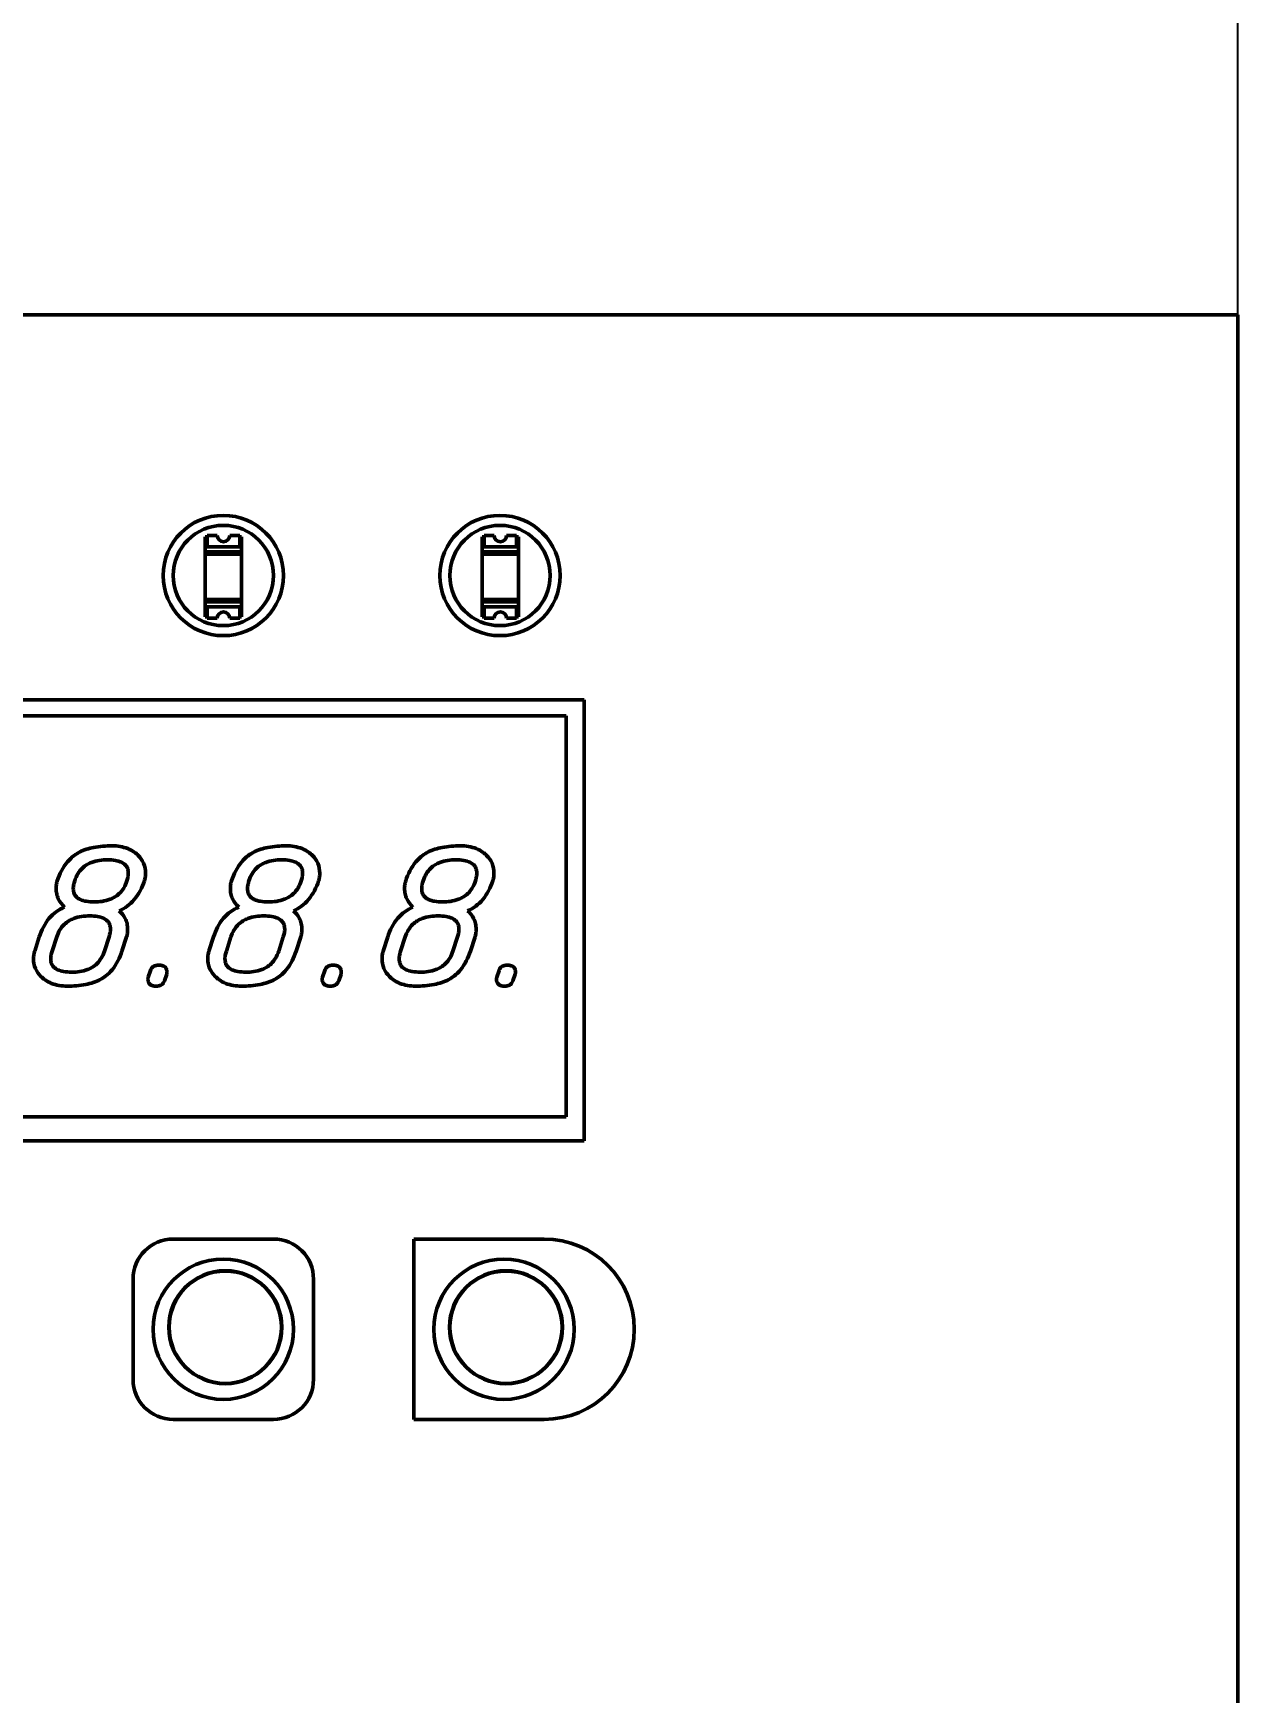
# Model space of a CAD drawing. Header units: millimetres. Extents: x 2121 to 4904, y 892 to 1933.
# Drawn here: x 2331.8 to 2391.9, y 1555.6 to 1638.3 of the extents above; entities that cross this region are included whole.
import ezdxf

# ---------------------------------------------------------------- set-up
doc = ezdxf.new("R2010")
doc.units = ezdxf.units.MM
doc.header["$LTSCALE"] = 1.8
doc.layers.add('외형선(ISO)', color=7, linetype='Continuous', lineweight=50)
doc.layers.add('치수(ISO)', color=7, linetype='Continuous', lineweight=25)
doc.styles.add('주 문자 (ISO)', font='')
doc.styles.add('주 텍스트 (ISO)', font='')
doc.styles.get('주 문자 (ISO)').set_extended_font_data('Tahoma')
doc.styles.get('주 텍스트 (ISO)').set_extended_font_data('Tahoma')
doc.dimstyles.new('기본값 (ISO)', dxfattribs={"dimscale": 1.8, "dimtxt": 3.5, "dimasz": 2.5, "dimexe": 3.175, "dimexo": 0, "dimgap": 0.762, "dimtad": 1, "dimrnd": 1e-08, "dimzin": 0, "dimtxsty": '주 텍스트 (ISO)', "dimcen": 0.09, "dimdle": 10, "dimclrd": 256, "dimclre": 256, "dimclrt": 256, "dimazin": 0, "dimtfac": 1.001486, "dimtmove": 0, "dimatfit": 3, "dimfxl": 1, "dimtolj": 1, "dimtzin": 0, "dimlwd": -1, "dimlwe": -1, "dimarcsym": 0})

# ---------------------------------------------------------------- blocks, each defined once
blk = doc.blocks.new('*D602')
at = {"layer": 'Defpoints', "color": 0}
for p in [(2261.895, 1687.147), (2261.895, 1624.29), (2391.895, 1624.29)]:
    blk.add_point(p, dxfattribs=at)
at = {"layer": '치수(ISO)', "color": 0}
for p, q in [((2261.895, 1624.29), (2261.895, 1692.862)), ((2391.895, 1624.29), (2391.895, 1692.862))]:
    blk.add_line(p, q, dxfattribs=at)
at = {"layer": '치수(ISO)', "color": 7}
blk.add_line((2387.395, 1687.147), (2266.395, 1687.147), dxfattribs=at)
for points in [[(2266.395, 1687.897), (2266.395, 1686.397), (2261.895, 1687.147)], [(2387.395, 1686.397), (2387.395, 1687.897), (2391.895, 1687.147)]]:
    blk.add_solid(points, dxfattribs=at)
at = {"layer": '치수(ISO)', "color": 7, "insert": (2322.571, 1695.068), "char_height": 6.3, "attachment_point": 1, "style": '주 문자 (ISO)'}
blk.add_mtext('\\A1;65', dxfattribs=at)

msp = doc.modelspace()

# ---------------------------------------------------------------- linework, layer by layer
at = {"layer": '외형선(ISO)', "color": 0}
for p, q in [((2261.895, 1624.29), (2391.895, 1624.29)), ((2391.895, 1624.29), (2391.895, 1274.29)), ((2340.489, 1613.227), (2340.395, 1613.227)), ((2340.395, 1613.227), (2340.395, 1612.477)), ((2340.489, 1613.29), (2340.989, 1613.29)), ((2340.489, 1612.727), (2340.489, 1613.29)), ((2341.614, 1613.29), (2342.114, 1613.29)), ((2342.114, 1613.29), (2342.114, 1612.727)), ((2342.208, 1613.227), (2342.114, 1613.227)), ((2342.208, 1612.477), (2342.208, 1613.227)), ((2354.302, 1613.227), (2354.208, 1613.227)), ((2354.208, 1613.227), (2354.208, 1612.477)), ((2354.302, 1613.29), (2354.802, 1613.29)), ((2354.302, 1612.727), (2354.302, 1613.29)), ((2355.427, 1613.29), (2355.927, 1613.29)), ((2355.927, 1613.29), (2355.927, 1612.727)), ((2356.02, 1613.227), (2355.927, 1613.227)), ((2356.02, 1612.477), (2356.02, 1613.227)), ((2340.395, 1612.477), (2340.395, 1612.362)), ((2342.208, 1612.477), (2340.395, 1612.477)), ((2340.395, 1612.362), (2342.208, 1612.362)), ((2340.395, 1610.093), (2340.395, 1612.362)), ((2340.489, 1612.727), (2342.114, 1612.727)), ((2342.208, 1612.362), (2342.208, 1612.477)), ((2342.208, 1612.362), (2342.208, 1610.093)), ((2354.208, 1612.477), (2354.208, 1612.362)), ((2356.02, 1612.477), (2354.208, 1612.477)), ((2354.208, 1612.362), (2356.02, 1612.362)), ((2354.208, 1610.093), (2354.208, 1612.362)), ((2354.302, 1612.727), (2355.927, 1612.727)), ((2356.02, 1612.362), (2356.02, 1612.477)), ((2356.02, 1612.362), (2356.02, 1610.093)), ((2342.208, 1610.093), (2340.395, 1610.093)), ((2340.395, 1610.093), (2340.395, 1609.977)), ((2340.395, 1609.977), (2340.395, 1609.227)), ((2340.395, 1609.977), (2342.208, 1609.977)), ((2342.114, 1609.727), (2340.489, 1609.727)), ((2340.489, 1609.165), (2340.489, 1609.727)), ((2342.114, 1609.727), (2342.114, 1609.165)), ((2342.208, 1610.093), (2342.208, 1609.977)), ((2342.208, 1609.227), (2342.208, 1609.977)), ((2356.02, 1610.093), (2354.208, 1610.093)), ((2354.208, 1610.093), (2354.208, 1609.977)), ((2354.208, 1609.977), (2354.208, 1609.227)), ((2354.208, 1609.977), (2356.02, 1609.977)), ((2355.927, 1609.727), (2354.302, 1609.727)), ((2354.302, 1609.165), (2354.302, 1609.727)), ((2355.927, 1609.727), (2355.927, 1609.165)), ((2356.02, 1610.093), (2356.02, 1609.977)), ((2356.02, 1609.227), (2356.02, 1609.977)), ((2340.395, 1609.227), (2340.489, 1609.227)), ((2340.989, 1609.165), (2340.489, 1609.165)), ((2342.114, 1609.165), (2341.614, 1609.165)), ((2342.114, 1609.227), (2342.208, 1609.227)), ((2354.208, 1609.227), (2354.302, 1609.227)), ((2354.802, 1609.165), (2354.302, 1609.165)), ((2355.927, 1609.165), (2355.427, 1609.165)), ((2355.927, 1609.227), (2356.02, 1609.227)), ((2309.295, 1605.09), (2359.295, 1605.09)), ((2359.295, 1605.09), (2359.295, 1583.09)), ((2310.395, 1604.29), (2358.395, 1604.29)), ((2358.395, 1604.29), (2358.395, 1584.29)), ((2332.117, 1593.259), (2331.889, 1592.554)), ((2332.758, 1592.554), (2332.985, 1593.259)), ((2335.596, 1593.259), (2335.369, 1592.554)), ((2336.237, 1592.554), (2336.471, 1593.259)), ((2340.807, 1593.259), (2340.58, 1592.554)), ((2341.448, 1592.554), (2341.675, 1593.259)), ((2344.287, 1593.259), (2344.059, 1592.554)), ((2344.928, 1592.554), (2345.161, 1593.259)), ((2349.497, 1593.259), (2349.27, 1592.554)), ((2350.138, 1592.554), (2350.366, 1593.259)), ((2352.977, 1593.259), (2352.75, 1592.554)), ((2353.618, 1592.554), (2353.851, 1593.259)), ((2337.665, 1591.592), (2337.555, 1591.248)), ((2338.359, 1591.067), (2338.476, 1591.411)), ((2346.356, 1591.592), (2346.245, 1591.248)), ((2347.049, 1591.067), (2347.166, 1591.411)), ((2355.046, 1591.592), (2354.935, 1591.248)), ((2355.74, 1591.067), (2355.856, 1591.411)), ((2358.395, 1584.29), (2310.395, 1584.29)), ((2359.295, 1583.09), (2309.295, 1583.09)), ((2338.795, 1578.19), (2343.795, 1578.19)), ((2350.795, 1569.19), (2350.795, 1578.19)), ((2350.795, 1578.19), (2357.295, 1578.19)), ((2336.795, 1571.19), (2336.795, 1576.19)), ((2345.795, 1576.19), (2345.795, 1571.19)), ((2338.611, 1574.09), (2338.591, 1574.09)), ((2344.199, 1574.09), (2344.179, 1574.09)), ((2352.611, 1574.09), (2352.591, 1574.09)), ((2358.199, 1574.09), (2358.179, 1574.09)), ((2338.591, 1573.49), (2338.611, 1573.49)), ((2344.179, 1573.49), (2344.199, 1573.49)), ((2352.591, 1573.49), (2352.611, 1573.49)), ((2358.179, 1573.49), (2358.199, 1573.49)), ((2343.795, 1569.19), (2338.795, 1569.19)), ((2357.295, 1569.19), (2350.795, 1569.19))]:
    msp.add_line(p, q, dxfattribs=at)
for centre, radius in [((2341.295, 1611.29), 3), ((2341.295, 1611.29), 2.501), ((2355.095, 1611.29), 3), ((2355.095, 1611.29), 2.501), ((2341.295, 1573.69), 3.5), ((2341.395, 1573.79), 2.82), ((2341.395, 1573.79), 2.8), ((2355.295, 1573.69), 3.5), ((2355.395, 1573.79), 2.82), ((2355.395, 1573.79), 2.8)]:
    msp.add_circle(centre, radius, dxfattribs=at)
for centre, radius, start, end in [((2341.302, 1613.29), 0.312, 180, 0), ((2355.114, 1613.29), 0.312, 180, 0), ((2341.302, 1609.165), 0.313, 0, 180), ((2355.114, 1609.165), 0.312, 0, 180), ((2338.795, 1576.19), 2, 90, 180), ((2343.795, 1576.19), 2, 0, 90), ((2357.295, 1573.69), 4.5, 270, 90), ((2338.795, 1571.19), 2, 180, 270), ((2343.795, 1571.19), 2, 270, 0)]:
    msp.add_arc(centre, radius, start, end, dxfattribs=at)
for points, knots in [([(2335.742, 1597.805), (2335.44, 1597.805), (2335.129, 1597.784), (2334.587, 1597.679), (2334.343, 1597.604), (2333.954, 1597.403), (2333.736, 1597.261), (2333.291, 1596.73), (2333.129, 1596.398), (2333.014, 1596.056)], [-0.2492526, -0.2492526, -0.2492526, -0.2492526, -0.1695753, -0.1695753, -0.1037794, -0.1037794, -0.0540017, -0.0540017, 0, 0, 0, 0]), ([(2333.883, 1596.056), (2333.921, 1596.181), (2333.973, 1596.301), (2334.102, 1596.517), (2334.176, 1596.612), (2334.397, 1596.821), (2334.551, 1596.913), (2334.972, 1597.073), (2335.247, 1597.106), (2335.515, 1597.106)], [-0.1051104, -0.1051104, -0.1051104, -0.1051104, -0.0856042, -0.0856042, -0.0673949, -0.0673949, -0.040092, -0.040092, 0, 0, 0, 0]), ([(2335.515, 1597.106), (2335.647, 1597.106), (2335.785, 1597.098), (2336.018, 1597.057), (2336.124, 1597.029), (2336.287, 1596.952), (2336.35, 1596.91), (2336.451, 1596.808), (2336.489, 1596.752), (2336.546, 1596.612), (2336.558, 1596.53), (2336.558, 1596.447)], [-0.06957685, -0.06957685, -0.06957685, -0.06957685, -0.04972908, -0.04972908, -0.03398166, -0.03398166, -0.02271437, -0.02271437, -0.01241075, -0.01241075, 0, 0, 0, 0]), ([(2337.415, 1596.435), (2337.415, 1596.608), (2337.386, 1596.776), (2337.257, 1597.084), (2337.165, 1597.214), (2336.949, 1597.427), (2336.782, 1597.563), (2336.281, 1597.766), (2336.012, 1597.805), (2335.742, 1597.805)], [-0.1759804, -0.1759804, -0.1759804, -0.1759804, -0.1269658, -0.1269658, -0.0809876, -0.0809876, -0.0404742, -0.0404742, 0, 0, 0, 0]), ([(2344.432, 1597.805), (2344.13, 1597.805), (2343.819, 1597.784), (2343.278, 1597.679), (2343.034, 1597.604), (2342.644, 1597.403), (2342.426, 1597.261), (2341.982, 1596.73), (2341.82, 1596.398), (2341.705, 1596.056)], [-0.2492526, -0.2492526, -0.2492526, -0.2492526, -0.1695753, -0.1695753, -0.1037794, -0.1037794, -0.0540017, -0.0540017, 0, 0, 0, 0]), ([(2342.573, 1596.056), (2342.612, 1596.181), (2342.663, 1596.301), (2342.792, 1596.517), (2342.867, 1596.612), (2343.087, 1596.821), (2343.242, 1596.913), (2343.662, 1597.073), (2343.938, 1597.106), (2344.205, 1597.106)], [-0.1051104, -0.1051104, -0.1051104, -0.1051104, -0.0856042, -0.0856042, -0.0673949, -0.0673949, -0.040092, -0.040092, 0, 0, 0, 0]), ([(2344.205, 1597.106), (2344.337, 1597.106), (2344.475, 1597.098), (2344.709, 1597.057), (2344.814, 1597.029), (2344.977, 1596.952), (2345.04, 1596.91), (2345.142, 1596.808), (2345.179, 1596.752), (2345.236, 1596.612), (2345.248, 1596.53), (2345.248, 1596.447)], [-0.06957685, -0.06957685, -0.06957685, -0.06957685, -0.04972908, -0.04972908, -0.03398166, -0.03398166, -0.02271437, -0.02271437, -0.01241075, -0.01241075, 0, 0, 0, 0]), ([(2346.105, 1596.435), (2346.105, 1596.608), (2346.076, 1596.776), (2345.947, 1597.084), (2345.856, 1597.214), (2345.639, 1597.427), (2345.472, 1597.563), (2344.971, 1597.766), (2344.702, 1597.805), (2344.432, 1597.805)], [-0.1759804, -0.1759804, -0.1759804, -0.1759804, -0.1269658, -0.1269658, -0.0809876, -0.0809876, -0.0404742, -0.0404742, 0, 0, 0, 0]), ([(2353.123, 1597.805), (2352.821, 1597.805), (2352.509, 1597.784), (2351.968, 1597.679), (2351.724, 1597.604), (2351.334, 1597.403), (2351.117, 1597.261), (2350.672, 1596.73), (2350.51, 1596.398), (2350.395, 1596.056)], [-0.2492526, -0.2492526, -0.2492526, -0.2492526, -0.1695753, -0.1695753, -0.1037794, -0.1037794, -0.0540017, -0.0540017, 0, 0, 0, 0]), ([(2351.263, 1596.056), (2351.302, 1596.181), (2351.353, 1596.301), (2351.482, 1596.517), (2351.557, 1596.612), (2351.778, 1596.821), (2351.932, 1596.913), (2352.352, 1597.073), (2352.628, 1597.106), (2352.895, 1597.106)], [-0.1051104, -0.1051104, -0.1051104, -0.1051104, -0.0856042, -0.0856042, -0.0673949, -0.0673949, -0.040092, -0.040092, 0, 0, 0, 0]), ([(2352.895, 1597.106), (2353.027, 1597.106), (2353.165, 1597.098), (2353.399, 1597.057), (2353.505, 1597.029), (2353.667, 1596.952), (2353.73, 1596.91), (2353.832, 1596.808), (2353.869, 1596.752), (2353.926, 1596.612), (2353.939, 1596.53), (2353.939, 1596.447)], [-0.06957685, -0.06957685, -0.06957685, -0.06957685, -0.04972908, -0.04972908, -0.03398166, -0.03398166, -0.02271437, -0.02271437, -0.01241075, -0.01241075, 0, 0, 0, 0]), ([(2354.795, 1596.435), (2354.795, 1596.608), (2354.767, 1596.776), (2354.638, 1597.084), (2354.546, 1597.214), (2354.329, 1597.427), (2354.162, 1597.563), (2353.662, 1597.766), (2353.392, 1597.805), (2353.123, 1597.805)], [-0.1759804, -0.1759804, -0.1759804, -0.1759804, -0.1269658, -0.1269658, -0.0809876, -0.0809876, -0.0404742, -0.0404742, 0, 0, 0, 0]), ([(2336.558, 1596.447), (2336.558, 1596.387), (2336.551, 1596.326), (2336.528, 1596.197), (2336.509, 1596.125), (2336.488, 1596.056)], [-0.01971232, -0.01971232, -0.01971232, -0.01971232, -0.0107891, -0.0107891, 0, 0, 0, 0]), ([(2337.357, 1596.056), (2337.377, 1596.115), (2337.391, 1596.175), (2337.41, 1596.302), (2337.415, 1596.369), (2337.415, 1596.435)], [-0.01925722, -0.01925722, -0.01925722, -0.01925722, -0.01001082, -0.01001082, 0, 0, 0, 0]), ([(2345.248, 1596.447), (2345.248, 1596.387), (2345.241, 1596.326), (2345.218, 1596.197), (2345.2, 1596.125), (2345.178, 1596.056)], [-0.01971232, -0.01971232, -0.01971232, -0.01971232, -0.0107891, -0.0107891, 0, 0, 0, 0]), ([(2346.047, 1596.056), (2346.067, 1596.115), (2346.081, 1596.175), (2346.101, 1596.302), (2346.105, 1596.369), (2346.105, 1596.435)], [-0.01925722, -0.01925722, -0.01925722, -0.01925722, -0.01001082, -0.01001082, 0, 0, 0, 0]), ([(2353.939, 1596.447), (2353.939, 1596.387), (2353.932, 1596.326), (2353.908, 1596.197), (2353.89, 1596.125), (2353.869, 1596.056)], [-0.01971232, -0.01971232, -0.01971232, -0.01971232, -0.0107891, -0.0107891, 0, 0, 0, 0]), ([(2354.737, 1596.056), (2354.757, 1596.115), (2354.771, 1596.175), (2354.791, 1596.302), (2354.795, 1596.369), (2354.795, 1596.435)], [-0.01925722, -0.01925722, -0.01925722, -0.01925722, -0.01001082, -0.01001082, 0, 0, 0, 0]), ([(2333.014, 1596.056), (2332.994, 1595.999), (2332.98, 1595.94), (2332.96, 1595.813), (2332.956, 1595.745), (2332.956, 1595.678)], [-0.01923036, -0.01923036, -0.01923036, -0.01923036, -0.01013747, -0.01013747, 0, 0, 0, 0]), ([(2332.956, 1595.678), (2332.956, 1595.587), (2332.965, 1595.497), (2333.002, 1595.322), (2333.029, 1595.239), (2333.14, 1595), (2333.247, 1594.863), (2333.376, 1594.745)], [-0.05306697, -0.05306697, -0.05306697, -0.05306697, -0.03943906, -0.03943906, -0.02626191, -0.02626191, 0, 0, 0, 0]), ([(2333.813, 1595.666), (2333.813, 1595.726), (2333.82, 1595.787), (2333.843, 1595.916), (2333.862, 1595.988), (2333.883, 1596.056)], [-0.01971232, -0.01971232, -0.01971232, -0.01971232, -0.0107891, -0.0107891, 0, 0, 0, 0]), ([(2334.844, 1595.007), (2334.715, 1595.007), (2334.579, 1595.015), (2334.35, 1595.055), (2334.246, 1595.083), (2334.084, 1595.159), (2334.021, 1595.2), (2333.92, 1595.302), (2333.883, 1595.359), (2333.825, 1595.5), (2333.813, 1595.583), (2333.813, 1595.666)], [-0.06908407, -0.06908407, -0.06908407, -0.06908407, -0.0495896, -0.0495896, -0.03407812, -0.03407812, -0.02283564, -0.02283564, -0.01249575, -0.01249575, 0, 0, 0, 0]), ([(2336.488, 1596.056), (2336.45, 1595.932), (2336.398, 1595.813), (2336.269, 1595.597), (2336.195, 1595.503), (2335.973, 1595.294), (2335.818, 1595.201), (2335.394, 1595.04), (2335.115, 1595.007), (2334.844, 1595.007)], [-0.105604, -0.105604, -0.105604, -0.105604, -0.0861489, -0.0861489, -0.0679576, -0.0679576, -0.0405215, -0.0405215, 0, 0, 0, 0]), ([(2336.098, 1594.564), (2336.243, 1594.626), (2336.379, 1594.703), (2336.634, 1594.893), (2336.749, 1595.002), (2337.082, 1595.396), (2337.243, 1595.72), (2337.357, 1596.056)], [-0.1009025, -0.1009025, -0.1009025, -0.1009025, -0.0772262, -0.0772262, -0.0533057, -0.0533057, 0, 0, 0, 0]), ([(2341.705, 1596.056), (2341.684, 1595.999), (2341.67, 1595.94), (2341.651, 1595.813), (2341.646, 1595.745), (2341.646, 1595.678)], [-0.01923036, -0.01923036, -0.01923036, -0.01923036, -0.01013747, -0.01013747, 0, 0, 0, 0]), ([(2341.646, 1595.678), (2341.646, 1595.587), (2341.655, 1595.497), (2341.692, 1595.322), (2341.72, 1595.239), (2341.83, 1595), (2341.937, 1594.863), (2342.066, 1594.745)], [-0.05306697, -0.05306697, -0.05306697, -0.05306697, -0.03943906, -0.03943906, -0.02626191, -0.02626191, 0, 0, 0, 0]), ([(2342.503, 1595.666), (2342.503, 1595.726), (2342.51, 1595.787), (2342.533, 1595.916), (2342.552, 1595.988), (2342.573, 1596.056)], [-0.01971232, -0.01971232, -0.01971232, -0.01971232, -0.0107891, -0.0107891, 0, 0, 0, 0]), ([(2343.535, 1595.007), (2343.405, 1595.007), (2343.27, 1595.015), (2343.04, 1595.055), (2342.936, 1595.083), (2342.775, 1595.159), (2342.712, 1595.2), (2342.61, 1595.302), (2342.573, 1595.359), (2342.515, 1595.5), (2342.503, 1595.583), (2342.503, 1595.666)], [-0.06908407, -0.06908407, -0.06908407, -0.06908407, -0.0495896, -0.0495896, -0.03407812, -0.03407812, -0.02283564, -0.02283564, -0.01249575, -0.01249575, 0, 0, 0, 0]), ([(2345.178, 1596.056), (2345.14, 1595.932), (2345.089, 1595.813), (2344.96, 1595.597), (2344.885, 1595.503), (2344.663, 1595.294), (2344.508, 1595.201), (2344.084, 1595.04), (2343.805, 1595.007), (2343.535, 1595.007)], [-0.105604, -0.105604, -0.105604, -0.105604, -0.0861489, -0.0861489, -0.0679576, -0.0679576, -0.0405215, -0.0405215, 0, 0, 0, 0]), ([(2344.788, 1594.564), (2344.933, 1594.626), (2345.07, 1594.703), (2345.325, 1594.893), (2345.44, 1595.002), (2345.772, 1595.396), (2345.933, 1595.72), (2346.047, 1596.056)], [-0.1009025, -0.1009025, -0.1009025, -0.1009025, -0.0772262, -0.0772262, -0.0533057, -0.0533057, 0, 0, 0, 0]), ([(2350.395, 1596.056), (2350.374, 1595.999), (2350.36, 1595.94), (2350.341, 1595.813), (2350.337, 1595.745), (2350.337, 1595.678)], [-0.01923036, -0.01923036, -0.01923036, -0.01923036, -0.01013747, -0.01013747, 0, 0, 0, 0]), ([(2350.337, 1595.678), (2350.337, 1595.587), (2350.345, 1595.497), (2350.382, 1595.322), (2350.41, 1595.239), (2350.52, 1595), (2350.627, 1594.863), (2350.756, 1594.745)], [-0.05306697, -0.05306697, -0.05306697, -0.05306697, -0.03943906, -0.03943906, -0.02626191, -0.02626191, 0, 0, 0, 0]), ([(2351.193, 1595.666), (2351.193, 1595.726), (2351.2, 1595.787), (2351.224, 1595.916), (2351.242, 1595.988), (2351.263, 1596.056)], [-0.01971232, -0.01971232, -0.01971232, -0.01971232, -0.0107891, -0.0107891, 0, 0, 0, 0]), ([(2352.225, 1595.007), (2352.095, 1595.007), (2351.96, 1595.015), (2351.73, 1595.055), (2351.626, 1595.083), (2351.465, 1595.159), (2351.402, 1595.2), (2351.3, 1595.302), (2351.263, 1595.359), (2351.206, 1595.5), (2351.193, 1595.583), (2351.193, 1595.666)], [-0.06908407, -0.06908407, -0.06908407, -0.06908407, -0.0495896, -0.0495896, -0.03407812, -0.03407812, -0.02283564, -0.02283564, -0.01249575, -0.01249575, 0, 0, 0, 0]), ([(2353.869, 1596.056), (2353.83, 1595.932), (2353.779, 1595.813), (2353.65, 1595.597), (2353.575, 1595.503), (2353.354, 1595.294), (2353.198, 1595.201), (2352.774, 1595.04), (2352.495, 1595.007), (2352.225, 1595.007)], [-0.105604, -0.105604, -0.105604, -0.105604, -0.0861489, -0.0861489, -0.0679576, -0.0679576, -0.0405215, -0.0405215, 0, 0, 0, 0]), ([(2353.478, 1594.564), (2353.624, 1594.626), (2353.76, 1594.703), (2354.015, 1594.893), (2354.13, 1595.002), (2354.462, 1595.396), (2354.623, 1595.72), (2354.737, 1596.056)], [-0.1009025, -0.1009025, -0.1009025, -0.1009025, -0.0772262, -0.0772262, -0.0533057, -0.0533057, 0, 0, 0, 0]), ([(2333.376, 1594.745), (2333.229, 1594.687), (2333.091, 1594.611), (2332.833, 1594.426), (2332.718, 1594.317), (2332.385, 1593.924), (2332.227, 1593.597), (2332.117, 1593.259)], [-0.100957, -0.100957, -0.100957, -0.100957, -0.0772493, -0.0772493, -0.0533747, -0.0533747, 0, 0, 0, 0]), ([(2342.066, 1594.745), (2341.919, 1594.687), (2341.781, 1594.611), (2341.524, 1594.426), (2341.408, 1594.317), (2341.075, 1593.924), (2340.917, 1593.597), (2340.807, 1593.259)], [-0.100957, -0.100957, -0.100957, -0.100957, -0.0772493, -0.0772493, -0.0533747, -0.0533747, 0, 0, 0, 0]), ([(2350.756, 1594.745), (2350.609, 1594.687), (2350.471, 1594.611), (2350.214, 1594.426), (2350.099, 1594.317), (2349.765, 1593.924), (2349.607, 1593.597), (2349.497, 1593.259)], [-0.100957, -0.100957, -0.100957, -0.100957, -0.0772493, -0.0772493, -0.0533747, -0.0533747, 0, 0, 0, 0]), ([(2332.985, 1593.259), (2333.025, 1593.381), (2333.077, 1593.499), (2333.207, 1593.712), (2333.281, 1593.806), (2333.503, 1594.017), (2333.66, 1594.111), (2334.086, 1594.274), (2334.364, 1594.308), (2334.635, 1594.308)], [-0.1057103, -0.1057103, -0.1057103, -0.1057103, -0.0864105, -0.0864105, -0.0683639, -0.0683639, -0.0405221, -0.0405221, 0, 0, 0, 0]), ([(2334.635, 1594.308), (2334.764, 1594.308), (2334.9, 1594.3), (2335.129, 1594.26), (2335.233, 1594.233), (2335.395, 1594.156), (2335.458, 1594.115), (2335.559, 1594.013), (2335.597, 1593.957), (2335.654, 1593.815), (2335.666, 1593.733), (2335.666, 1593.649)], [-0.06908407, -0.06908407, -0.06908407, -0.06908407, -0.0495896, -0.0495896, -0.03407812, -0.03407812, -0.02283564, -0.02283564, -0.01249575, -0.01249575, 0, 0, 0, 0]), ([(2336.523, 1593.638), (2336.523, 1593.734), (2336.514, 1593.83), (2336.472, 1594.015), (2336.441, 1594.101), (2336.326, 1594.331), (2336.222, 1594.457), (2336.098, 1594.564)], [-0.05306065, -0.05306065, -0.05306065, -0.05306065, -0.03856375, -0.03856375, -0.02470731, -0.02470731, 0, 0, 0, 0]), ([(2341.675, 1593.259), (2341.716, 1593.381), (2341.768, 1593.499), (2341.897, 1593.712), (2341.972, 1593.806), (2342.194, 1594.017), (2342.351, 1594.111), (2342.777, 1594.274), (2343.055, 1594.308), (2343.325, 1594.308)], [-0.1057103, -0.1057103, -0.1057103, -0.1057103, -0.0864105, -0.0864105, -0.0683639, -0.0683639, -0.0405221, -0.0405221, 0, 0, 0, 0]), ([(2343.325, 1594.308), (2343.455, 1594.308), (2343.59, 1594.3), (2343.82, 1594.26), (2343.924, 1594.233), (2344.085, 1594.156), (2344.148, 1594.115), (2344.249, 1594.013), (2344.287, 1593.957), (2344.344, 1593.815), (2344.357, 1593.733), (2344.357, 1593.649)], [-0.06908407, -0.06908407, -0.06908407, -0.06908407, -0.0495896, -0.0495896, -0.03407812, -0.03407812, -0.02283564, -0.02283564, -0.01249575, -0.01249575, 0, 0, 0, 0]), ([(2345.213, 1593.638), (2345.213, 1593.734), (2345.204, 1593.83), (2345.162, 1594.015), (2345.132, 1594.101), (2345.016, 1594.331), (2344.913, 1594.457), (2344.788, 1594.564)], [-0.05306065, -0.05306065, -0.05306065, -0.05306065, -0.03856375, -0.03856375, -0.02470731, -0.02470731, 0, 0, 0, 0]), ([(2350.366, 1593.259), (2350.406, 1593.381), (2350.458, 1593.499), (2350.587, 1593.712), (2350.662, 1593.806), (2350.884, 1594.017), (2351.041, 1594.111), (2351.467, 1594.274), (2351.745, 1594.308), (2352.015, 1594.308)], [-0.1057103, -0.1057103, -0.1057103, -0.1057103, -0.0864105, -0.0864105, -0.0683639, -0.0683639, -0.0405221, -0.0405221, 0, 0, 0, 0]), ([(2352.015, 1594.308), (2352.145, 1594.308), (2352.28, 1594.3), (2352.51, 1594.26), (2352.614, 1594.233), (2352.775, 1594.156), (2352.838, 1594.115), (2352.94, 1594.013), (2352.977, 1593.957), (2353.034, 1593.815), (2353.047, 1593.733), (2353.047, 1593.649)], [-0.06908407, -0.06908407, -0.06908407, -0.06908407, -0.0495896, -0.0495896, -0.03407812, -0.03407812, -0.02283564, -0.02283564, -0.01249575, -0.01249575, 0, 0, 0, 0]), ([(2353.904, 1593.638), (2353.904, 1593.734), (2353.894, 1593.83), (2353.853, 1594.015), (2353.822, 1594.101), (2353.707, 1594.331), (2353.603, 1594.457), (2353.478, 1594.564)], [-0.05306065, -0.05306065, -0.05306065, -0.05306065, -0.03856375, -0.03856375, -0.02470731, -0.02470731, 0, 0, 0, 0]), ([(2335.666, 1593.649), (2335.666, 1593.586), (2335.66, 1593.523), (2335.637, 1593.393), (2335.618, 1593.325), (2335.596, 1593.259)], [-0.01989755, -0.01989755, -0.01989755, -0.01989755, -0.01044879, -0.01044879, 0, 0, 0, 0]), ([(2336.471, 1593.259), (2336.489, 1593.318), (2336.501, 1593.379), (2336.519, 1593.506), (2336.523, 1593.572), (2336.523, 1593.638)], [-0.01920575, -0.01920575, -0.01920575, -0.01920575, -0.00986769, -0.00986769, 0, 0, 0, 0]), ([(2344.357, 1593.649), (2344.357, 1593.586), (2344.35, 1593.523), (2344.327, 1593.393), (2344.309, 1593.325), (2344.287, 1593.259)], [-0.01989755, -0.01989755, -0.01989755, -0.01989755, -0.01044879, -0.01044879, 0, 0, 0, 0]), ([(2345.161, 1593.259), (2345.179, 1593.318), (2345.192, 1593.379), (2345.209, 1593.506), (2345.213, 1593.572), (2345.213, 1593.638)], [-0.01920575, -0.01920575, -0.01920575, -0.01920575, -0.00986769, -0.00986769, 0, 0, 0, 0]), ([(2353.047, 1593.649), (2353.047, 1593.586), (2353.04, 1593.523), (2353.017, 1593.393), (2352.999, 1593.325), (2352.977, 1593.259)], [-0.01989755, -0.01989755, -0.01989755, -0.01989755, -0.01044879, -0.01044879, 0, 0, 0, 0]), ([(2353.851, 1593.259), (2353.869, 1593.318), (2353.882, 1593.379), (2353.899, 1593.506), (2353.904, 1593.572), (2353.904, 1593.638)], [-0.01920575, -0.01920575, -0.01920575, -0.01920575, -0.00986769, -0.00986769, 0, 0, 0, 0]), ([(2331.889, 1592.554), (2331.87, 1592.494), (2331.855, 1592.433), (2331.836, 1592.306), (2331.831, 1592.241), (2331.831, 1592.175)], [-0.01927353, -0.01927353, -0.01927353, -0.01927353, -0.00987909, -0.00987909, 0, 0, 0, 0]), ([(2331.831, 1592.175), (2331.831, 1592.008), (2331.859, 1591.846), (2331.987, 1591.539), (2332.082, 1591.405), (2332.307, 1591.183), (2332.475, 1591.046), (2332.972, 1590.844), (2333.238, 1590.805), (2333.504, 1590.805)], [-0.1709096, -0.1709096, -0.1709096, -0.1709096, -0.125717, -0.125717, -0.0805637, -0.0805637, -0.0399393, -0.0399393, 0, 0, 0, 0]), ([(2332.688, 1592.163), (2332.688, 1592.226), (2332.694, 1592.289), (2332.718, 1592.42), (2332.736, 1592.487), (2332.758, 1592.554)], [-0.01989755, -0.01989755, -0.01989755, -0.01989755, -0.01044879, -0.01044879, 0, 0, 0, 0]), ([(2333.731, 1591.504), (2333.599, 1591.504), (2333.461, 1591.512), (2333.228, 1591.553), (2333.122, 1591.581), (2332.959, 1591.658), (2332.896, 1591.7), (2332.795, 1591.802), (2332.757, 1591.858), (2332.7, 1591.998), (2332.688, 1592.08), (2332.688, 1592.163)], [-0.06957685, -0.06957685, -0.06957685, -0.06957685, -0.04972908, -0.04972908, -0.03398166, -0.03398166, -0.02271437, -0.02271437, -0.01241075, -0.01241075, 0, 0, 0, 0]), ([(2333.504, 1590.805), (2333.813, 1590.805), (2334.132, 1590.827), (2334.686, 1590.937), (2334.935, 1591.015), (2335.334, 1591.226), (2335.544, 1591.368), (2335.972, 1591.889), (2336.128, 1592.218), (2336.237, 1592.554)], [-0.2396282, -0.2396282, -0.2396282, -0.2396282, -0.1637242, -0.1637242, -0.1009864, -0.1009864, -0.0530192, -0.0530192, 0, 0, 0, 0]), ([(2335.369, 1592.554), (2335.329, 1592.431), (2335.277, 1592.312), (2335.147, 1592.099), (2335.073, 1592.005), (2334.852, 1591.794), (2334.696, 1591.7), (2334.273, 1591.538), (2333.998, 1591.504), (2333.731, 1591.504)], [-0.1052151, -0.1052151, -0.1052151, -0.1052151, -0.0858617, -0.0858617, -0.0677944, -0.0677944, -0.0400855, -0.0400855, 0, 0, 0, 0]), ([(2340.58, 1592.554), (2340.56, 1592.494), (2340.545, 1592.433), (2340.526, 1592.306), (2340.521, 1592.241), (2340.521, 1592.175)], [-0.01927353, -0.01927353, -0.01927353, -0.01927353, -0.00987909, -0.00987909, 0, 0, 0, 0]), ([(2340.521, 1592.175), (2340.521, 1592.008), (2340.55, 1591.846), (2340.678, 1591.539), (2340.773, 1591.405), (2340.997, 1591.183), (2341.165, 1591.046), (2341.663, 1590.844), (2341.928, 1590.805), (2342.194, 1590.805)], [-0.1709096, -0.1709096, -0.1709096, -0.1709096, -0.125717, -0.125717, -0.0805637, -0.0805637, -0.0399393, -0.0399393, 0, 0, 0, 0]), ([(2341.378, 1592.163), (2341.378, 1592.226), (2341.385, 1592.289), (2341.408, 1592.42), (2341.426, 1592.487), (2341.448, 1592.554)], [-0.01989755, -0.01989755, -0.01989755, -0.01989755, -0.01044879, -0.01044879, 0, 0, 0, 0]), ([(2342.421, 1591.504), (2342.289, 1591.504), (2342.151, 1591.512), (2341.918, 1591.553), (2341.812, 1591.581), (2341.65, 1591.658), (2341.586, 1591.7), (2341.485, 1591.802), (2341.448, 1591.858), (2341.391, 1591.998), (2341.378, 1592.08), (2341.378, 1592.163)], [-0.06957685, -0.06957685, -0.06957685, -0.06957685, -0.04972908, -0.04972908, -0.03398166, -0.03398166, -0.02271437, -0.02271437, -0.01241075, -0.01241075, 0, 0, 0, 0]), ([(2342.194, 1590.805), (2342.503, 1590.805), (2342.822, 1590.827), (2343.376, 1590.937), (2343.625, 1591.015), (2344.024, 1591.226), (2344.234, 1591.368), (2344.662, 1591.889), (2344.818, 1592.218), (2344.928, 1592.554)], [-0.2396282, -0.2396282, -0.2396282, -0.2396282, -0.1637242, -0.1637242, -0.1009864, -0.1009864, -0.0530192, -0.0530192, 0, 0, 0, 0]), ([(2344.059, 1592.554), (2344.019, 1592.431), (2343.967, 1592.312), (2343.837, 1592.099), (2343.763, 1592.005), (2343.542, 1591.794), (2343.386, 1591.7), (2342.963, 1591.538), (2342.689, 1591.504), (2342.421, 1591.504)], [-0.1052151, -0.1052151, -0.1052151, -0.1052151, -0.0858617, -0.0858617, -0.0677944, -0.0677944, -0.0400855, -0.0400855, 0, 0, 0, 0]), ([(2349.27, 1592.554), (2349.25, 1592.494), (2349.236, 1592.433), (2349.216, 1592.306), (2349.212, 1592.241), (2349.212, 1592.175)], [-0.01927353, -0.01927353, -0.01927353, -0.01927353, -0.00987909, -0.00987909, 0, 0, 0, 0]), ([(2349.212, 1592.175), (2349.212, 1592.008), (2349.24, 1591.846), (2349.368, 1591.539), (2349.463, 1591.405), (2349.687, 1591.183), (2349.855, 1591.046), (2350.353, 1590.844), (2350.618, 1590.805), (2350.884, 1590.805)], [-0.1709096, -0.1709096, -0.1709096, -0.1709096, -0.125717, -0.125717, -0.0805637, -0.0805637, -0.0399393, -0.0399393, 0, 0, 0, 0]), ([(2350.068, 1592.163), (2350.068, 1592.226), (2350.075, 1592.289), (2350.098, 1592.42), (2350.116, 1592.487), (2350.138, 1592.554)], [-0.01989755, -0.01989755, -0.01989755, -0.01989755, -0.01044879, -0.01044879, 0, 0, 0, 0]), ([(2351.112, 1591.504), (2350.98, 1591.504), (2350.842, 1591.512), (2350.608, 1591.553), (2350.502, 1591.581), (2350.34, 1591.658), (2350.277, 1591.7), (2350.175, 1591.802), (2350.138, 1591.858), (2350.081, 1591.998), (2350.068, 1592.08), (2350.068, 1592.163)], [-0.06957685, -0.06957685, -0.06957685, -0.06957685, -0.04972908, -0.04972908, -0.03398166, -0.03398166, -0.02271437, -0.02271437, -0.01241075, -0.01241075, 0, 0, 0, 0]), ([(2350.884, 1590.805), (2351.193, 1590.805), (2351.512, 1590.827), (2352.066, 1590.937), (2352.316, 1591.015), (2352.715, 1591.226), (2352.925, 1591.368), (2353.352, 1591.889), (2353.508, 1592.218), (2353.618, 1592.554)], [-0.2396282, -0.2396282, -0.2396282, -0.2396282, -0.1637242, -0.1637242, -0.1009864, -0.1009864, -0.0530192, -0.0530192, 0, 0, 0, 0]), ([(2352.75, 1592.554), (2352.709, 1592.431), (2352.657, 1592.312), (2352.528, 1592.099), (2352.453, 1592.005), (2352.232, 1591.794), (2352.076, 1591.7), (2351.654, 1591.538), (2351.379, 1591.504), (2351.112, 1591.504)], [-0.1052151, -0.1052151, -0.1052151, -0.1052151, -0.0858617, -0.0858617, -0.0677944, -0.0677944, -0.0400855, -0.0400855, 0, 0, 0, 0]), ([(2338.068, 1591.854), (2338.024, 1591.854), (2337.981, 1591.851), (2337.902, 1591.834), (2337.866, 1591.821), (2337.795, 1591.784), (2337.762, 1591.757), (2337.703, 1591.685), (2337.68, 1591.64), (2337.665, 1591.592)], [-0.02611737, -0.02611737, -0.02611737, -0.02611737, -0.01964564, -0.01964564, -0.01398276, -0.01398276, -0.0075646, -0.0075646, 0, 0, 0, 0]), ([(2338.487, 1591.51), (2338.487, 1591.541), (2338.485, 1591.572), (2338.473, 1591.629), (2338.465, 1591.655), (2338.437, 1591.712), (2338.415, 1591.739), (2338.357, 1591.791), (2338.319, 1591.81), (2338.212, 1591.847), (2338.138, 1591.854), (2338.068, 1591.854)], [-0.03089014, -0.03089014, -0.03089014, -0.03089014, -0.0262839, -0.0262839, -0.02217317, -0.02217317, -0.01685765, -0.01685765, -0.01049185, -0.01049185, 0, 0, 0, 0]), ([(2338.476, 1591.411), (2338.48, 1591.425), (2338.483, 1591.44), (2338.487, 1591.472), (2338.487, 1591.492), (2338.487, 1591.51)], [-0.004892519, -0.004892519, -0.004892519, -0.004892519, -0.002791626, -0.002791626, 0, 0, 0, 0]), ([(2346.758, 1591.854), (2346.715, 1591.854), (2346.671, 1591.851), (2346.592, 1591.834), (2346.556, 1591.821), (2346.485, 1591.784), (2346.452, 1591.757), (2346.393, 1591.685), (2346.371, 1591.64), (2346.356, 1591.592)], [-0.02611737, -0.02611737, -0.02611737, -0.02611737, -0.01964564, -0.01964564, -0.01398276, -0.01398276, -0.0075646, -0.0075646, 0, 0, 0, 0]), ([(2347.178, 1591.51), (2347.178, 1591.541), (2347.175, 1591.572), (2347.163, 1591.629), (2347.155, 1591.655), (2347.127, 1591.712), (2347.106, 1591.739), (2347.047, 1591.791), (2347.009, 1591.81), (2346.902, 1591.847), (2346.828, 1591.854), (2346.758, 1591.854)], [-0.03089014, -0.03089014, -0.03089014, -0.03089014, -0.0262839, -0.0262839, -0.02217317, -0.02217317, -0.01685765, -0.01685765, -0.01049185, -0.01049185, 0, 0, 0, 0]), ([(2347.166, 1591.411), (2347.17, 1591.425), (2347.173, 1591.44), (2347.177, 1591.472), (2347.178, 1591.492), (2347.178, 1591.51)], [-0.004892519, -0.004892519, -0.004892519, -0.004892519, -0.002791626, -0.002791626, 0, 0, 0, 0]), ([(2355.448, 1591.854), (2355.405, 1591.854), (2355.361, 1591.851), (2355.282, 1591.834), (2355.246, 1591.821), (2355.175, 1591.784), (2355.142, 1591.757), (2355.083, 1591.685), (2355.061, 1591.64), (2355.046, 1591.592)], [-0.02611737, -0.02611737, -0.02611737, -0.02611737, -0.01964564, -0.01964564, -0.01398276, -0.01398276, -0.0075646, -0.0075646, 0, 0, 0, 0]), ([(2355.868, 1591.51), (2355.868, 1591.541), (2355.865, 1591.572), (2355.854, 1591.629), (2355.845, 1591.655), (2355.817, 1591.712), (2355.796, 1591.739), (2355.737, 1591.791), (2355.699, 1591.81), (2355.593, 1591.847), (2355.518, 1591.854), (2355.448, 1591.854)], [-0.03089014, -0.03089014, -0.03089014, -0.03089014, -0.0262839, -0.0262839, -0.02217317, -0.02217317, -0.01685765, -0.01685765, -0.01049185, -0.01049185, 0, 0, 0, 0]), ([(2355.856, 1591.411), (2355.861, 1591.425), (2355.863, 1591.44), (2355.867, 1591.472), (2355.868, 1591.492), (2355.868, 1591.51)], [-0.004892519, -0.004892519, -0.004892519, -0.004892519, -0.002791626, -0.002791626, 0, 0, 0, 0]), ([(2337.555, 1591.248), (2337.548, 1591.235), (2337.544, 1591.22), (2337.538, 1591.187), (2337.537, 1591.168), (2337.537, 1591.149)], [-0.004992203, -0.004992203, -0.004992203, -0.004992203, -0.002805938, -0.002805938, 0, 0, 0, 0]), ([(2337.537, 1591.149), (2337.537, 1591.118), (2337.54, 1591.087), (2337.551, 1591.03), (2337.56, 1591.004), (2337.588, 1590.947), (2337.609, 1590.92), (2337.668, 1590.868), (2337.706, 1590.849), (2337.812, 1590.812), (2337.887, 1590.805), (2337.957, 1590.805)], [-0.03089014, -0.03089014, -0.03089014, -0.03089014, -0.0262839, -0.0262839, -0.02217317, -0.02217317, -0.01685765, -0.01685765, -0.01049185, -0.01049185, 0, 0, 0, 0]), ([(2337.957, 1590.805), (2337.998, 1590.805), (2338.04, 1590.808), (2338.115, 1590.824), (2338.15, 1590.835), (2338.222, 1590.872), (2338.256, 1590.898), (2338.319, 1590.971), (2338.343, 1591.018), (2338.359, 1591.067)], [-0.02605506, -0.02605506, -0.02605506, -0.02605506, -0.01989248, -0.01989248, -0.01444439, -0.01444439, -0.0078256, -0.0078256, 0, 0, 0, 0]), ([(2346.245, 1591.248), (2346.238, 1591.235), (2346.234, 1591.22), (2346.229, 1591.187), (2346.227, 1591.168), (2346.227, 1591.149)], [-0.004992203, -0.004992203, -0.004992203, -0.004992203, -0.002805938, -0.002805938, 0, 0, 0, 0]), ([(2346.227, 1591.149), (2346.227, 1591.118), (2346.23, 1591.087), (2346.242, 1591.03), (2346.25, 1591.004), (2346.278, 1590.947), (2346.299, 1590.92), (2346.358, 1590.868), (2346.396, 1590.849), (2346.503, 1590.812), (2346.577, 1590.805), (2346.647, 1590.805)], [-0.03089014, -0.03089014, -0.03089014, -0.03089014, -0.0262839, -0.0262839, -0.02217317, -0.02217317, -0.01685765, -0.01685765, -0.01049185, -0.01049185, 0, 0, 0, 0]), ([(2346.647, 1590.805), (2346.688, 1590.805), (2346.73, 1590.808), (2346.806, 1590.824), (2346.84, 1590.835), (2346.912, 1590.872), (2346.946, 1590.898), (2347.009, 1590.971), (2347.033, 1591.018), (2347.049, 1591.067)], [-0.02605506, -0.02605506, -0.02605506, -0.02605506, -0.01989248, -0.01989248, -0.01444439, -0.01444439, -0.0078256, -0.0078256, 0, 0, 0, 0]), ([(2354.935, 1591.248), (2354.929, 1591.235), (2354.925, 1591.22), (2354.919, 1591.187), (2354.918, 1591.168), (2354.918, 1591.149)], [-0.004992203, -0.004992203, -0.004992203, -0.004992203, -0.002805938, -0.002805938, 0, 0, 0, 0]), ([(2354.918, 1591.149), (2354.918, 1591.118), (2354.92, 1591.087), (2354.932, 1591.03), (2354.94, 1591.004), (2354.968, 1590.947), (2354.99, 1590.92), (2355.048, 1590.868), (2355.086, 1590.849), (2355.193, 1590.812), (2355.267, 1590.805), (2355.337, 1590.805)], [-0.03089014, -0.03089014, -0.03089014, -0.03089014, -0.0262839, -0.0262839, -0.02217317, -0.02217317, -0.01685765, -0.01685765, -0.01049185, -0.01049185, 0, 0, 0, 0]), ([(2355.337, 1590.805), (2355.378, 1590.805), (2355.42, 1590.808), (2355.496, 1590.824), (2355.53, 1590.835), (2355.602, 1590.872), (2355.636, 1590.898), (2355.699, 1590.971), (2355.723, 1591.018), (2355.74, 1591.067)], [-0.02605506, -0.02605506, -0.02605506, -0.02605506, -0.01989248, -0.01989248, -0.01444439, -0.01444439, -0.0078256, -0.0078256, 0, 0, 0, 0])]:
    msp.add_open_spline(points, degree=3, knots=knots, dxfattribs=at)

# ---------------------------------------------------------------- dimensions: what is measured, and where the dimension line sits
at = {"layer": '치수(ISO)', "color": 0}
dim = msp.add_linear_dim(base=(2261.895, 1687.147), p1=(2391.895, 1624.29), p2=(2261.895, 1624.29), angle=180, dimstyle='기본값 (ISO)', override={"dimlfac": 0.5, "dimzin": 8, "dimtxsty": '주 문자 (ISO)', "dimclrd": 7, "dimclre": 0, "dimclrt": 7, "dimtofl": 0, "dimatfit": 1}, dxfattribs=at)
dim.commit()
dim.dimension.update_dxf_attribs({"geometry": '*D602', "text_midpoint": (2326.895, 1687.147), "dimtype": 160})

doc.saveas('drawing.dxf')
